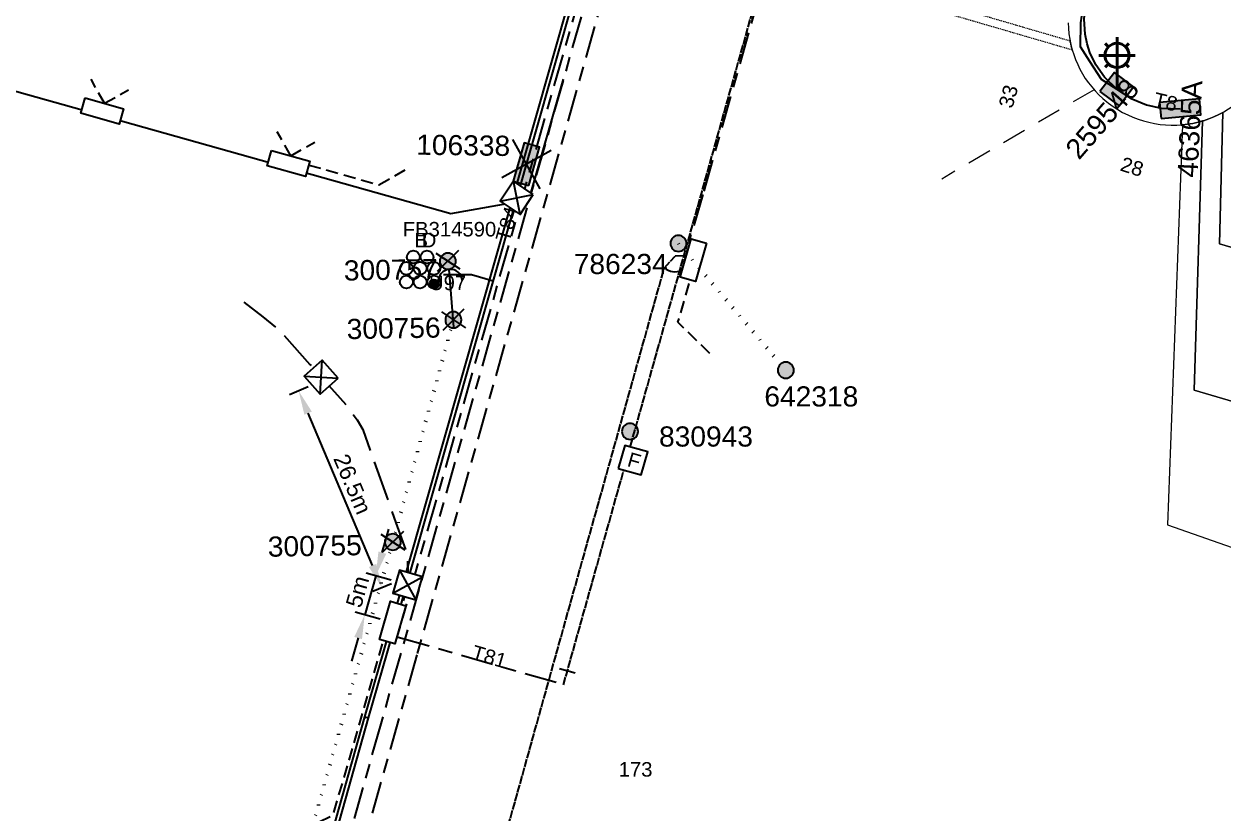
# Model space of a CAD drawing. Header units: metres. Extents: x 289087 to 291245, y 6227587 to 6229773.
# Drawn here: x 290702.1 to 290850.8, y 6228756.8 to 6228854.6 of the extents above; entities that cross this region are included whole.
import ezdxf
from ezdxf.enums import TextEntityAlignment as Align

# ---------------------------------------------------------------- set-up
doc = ezdxf.new("R2010")
doc.units = ezdxf.units.M
for name, pattern in [('Cable Exist OH', [1, 1, 0]), ('Cable Exist UG', [8.2, 4, -1.2, 1.8, -1.2]), ('Cable Remove', [2, 0, -2]), ('Dash', [5, 3, -2]), ('DASHED', [0.75, 0.5, -0.25]), ('HIDDEN', [0.375, 0.25, -0.125]), ('HIDDEN2', [0.1875, 0.125, -0.0625]), ('IE Trench LV', [6.5, 5, -1.5]), ('PHANTOM', [2.5, 1.25, -0.25, 0.25, -0.25, 0.25, -0.25])]:
    doc.linetypes.add(name, pattern=pattern)
for name, color, linetype in [('_User Ducts Config', 7, 'Continuous'), ('_User Miscellaneous8', 3, 'PHANTOM'), ('Duct_SP_EXT', 7, 'Continuous'), ('Equip_SP_SL_EXT', 7, 'Continuous'), ('Mains_HV_EXT', 7, 'Continuous'), ('Mains_LV_EXT', 7, 'Continuous'), ('Mains_SL_EXT', 7, 'Continuous'), ('OH_Details_SP_MISC', 7, 'Continuous'), ('Services_SP_NEW_UG', 7, 'Continuous'), ('SupportsOH_SP_MISC', 7, 'Continuous'), ('SupportsOH_SP_TR_HV_LV_SL_EXT', 7, 'Continuous'), ('SupportsUG_SP_LV_EXT', 7, 'Continuous'), ('SupportsUG_SP_LV_NEW', 7, 'Continuous'), ('SupportsUG_SP_LV_SL_EXT', 7, 'Continuous'), ('SupportsUG_SP_LV_SL_NEW', 7, 'Continuous'), ('Trench_SP_NEW', 7, 'Continuous')]:
    doc.layers.add(name, color=color, linetype=linetype)
for name, color, linetype, lineweight in [('Cadastre Developer_SP_EXT', 9, 'Continuous', 5), ('Cadastre Land Parcels_SP_EXT', 9, 'Continuous', 5), ('Cadastre Other Property_SP_EXT', 9, 'HIDDEN', 5), ('Cadastre Roads_SP_EXT', 9, 'Continuous', 5)]:
    doc.layers.add(name, color=color, linetype=linetype, lineweight=lineweight)
doc.styles.add('ARIAL', font='arial.ttf', dxfattribs={"height": 2})
doc.styles.add('COLUMN_LABEL', font='arial.ttf')
doc.styles.add('iecARIAL', font='arial.ttf', dxfattribs={"height": 2})
doc.styles.add('PILLAR_LABEL', font='arial.ttf')
doc.styles.add('POLE_LABEL', font='arial.ttf')
doc.styles.get("Standard").update_dxf_attribs({"font": 'arial.ttf'})
doc.linetypes.add('IE Trench HV', pattern='A,7,-0.2,["/",Standard,S=3,R=0,X=0.6,Y=-1.4],-2.5', length=9.7)
doc.dimstyles.new('GISCAD Dim Style', dxfattribs={"dimtxt": 2.5, "dimasz": 3, "dimexe": 1.25, "dimexo": 0.625, "dimtad": 1, "dimtoh": 1, "dimdec": 1, "dimtxsty": 'ARIAL', "dimcen": 2.5, "dimadec": 0, "dimazin": 0, "dimtfac": 1, "dimtdec": 1, "dimtmove": 0, "dimatfit": 3, "dimfxl": 1.25, "dimarcsym": 0})

# ---------------------------------------------------------------- blocks, each defined once
blk = doc.blocks.new('COLUMN_EXT')
blk.add_hatch(color=256).paths.add_polyline_path([(-1.49, 1.48), (-1.49, -1.49), (1.48, -1.49), (1.48, 1.48)])
blk.add_lwpolyline([(-1.49, -1.49), (1.48, -1.49), (1.48, 1.48), (-1.49, 1.48)], close=True)
for tag, height, style, flags, p in [('ASSET_NUM', 2.5, 'COLUMN_LABEL', 8, (2, 2)), ('STRUCTURE_PLANT_NUMBER', 0.2, 'POLE_LABEL', 9, (1.81, 0.03)), ('STREET_CODE', 0.2, 'COLUMN_LABEL', 9, (1.81, -0.2))]:
    blk.add_attdef(tag, text='', height=height, dxfattribs=dict(style=style, flags=flags)).set_placement(p, align=Align.MIDDLE_LEFT)
at = {"flags": 9}
for tag, p in [('COLUMN_TYPE', (1.81, -0.4)), ('OWNED_BY', (1.81, -0.6)), ('STATE', (1.81, -0.8)), ('USAGE', (1.81, -1)), ('LEGEND', (1.81, -1.2)), ('LOCATION', (1.81, -1.4)), ('STREETNAME', (1.81, -1.6)), ('SUBURB', (1.81, -1.8)), ('NOTES', (1.81, -2))]:
    blk.add_attdef(tag, text='', height=0.2, dxfattribs=at).set_placement(p, align=Align.MIDDLE_LEFT)
at = {"flags": 1}
blk.add_attdef('Z', (1.81, -2.35), '', height=0.2, dxfattribs=at)
blk = doc.blocks.new('PILLAR_EXT')
blk.add_hatch(color=256).paths.add_polyline_path([(-2.475, 0.99), (-2.475, -0.99), (2.475, -0.99), (2.475, 0.99)])
blk.add_lwpolyline([(-2.475, -0.99), (2.475, -0.99), (2.475, 0.99), (-2.475, 0.99)], close=True)
at = {"style": 'iecARIAL', "flags": 8}
blk.add_attdef('ASSET_NUM', (1.5, 3.5), '', height=2.5, dxfattribs=at)
for tag, p, flags in [('OWNED_BY', (0, -0.2), 9), ('STATE', (0, -0.4), 9), ('SUPPORT_TYPE', (0, -0.6), 9), ('USAGE', (0, -0.8), 9), ('LEGEND', (0, -1), 9), ('LOCATION', (0, -1.2), 9), ('NOTES', (0, -1.4), 9), ('PARENT', (0, -1.6), 9), ('STREETNAME', (0, -1.8), 9), ('SUBURB', (0, -2), 1)]:
    blk.add_attdef(tag, p, '', height=0.2, dxfattribs=dict(flags=flags))
blk = doc.blocks.new('DUCT_EXT')
blk.add_circle((0, 0.8), 0.8)
at = {"flags": 1}
blk.add_attdef('Z', (0, 0), '', height=0.2, dxfattribs=at)
at = {"flags": 9}
for tag, p in [('DUCT_CODE', (0, 0)), ('XSECT_TYPE', (0, -0.2)), ('STATE', (0, -0.6)), ('FB_REFERENCE', (0, -0.4)), ('NOTES', (0, -0.8))]:
    blk.add_attdef(tag, text='', height=0.2, dxfattribs=at).set_placement(p, align=Align.MIDDLE_LEFT)
blk = doc.blocks.new('SL_LANTERN_EXT')
at = {"lineweight": 40}
for p, q in [((0, 1.97), (0, 6.47)), ((-1.46, 5.68), (-1.06, 5.28)), ((1.46, 5.68), (1.06, 5.28)), ((-2.25, 4.22), (2.25, 4.22)), ((-1.46, 2.76), (-1.06, 3.16)), ((1.46, 2.76), (1.06, 3.16)), ((0, 0), (0, 2.72))]:
    blk.add_line(p, q, dxfattribs=at)
blk.add_circle((0, 4.22), 1.5, dxfattribs=at)
at = {"style": 'iecARIAL', "flags": 9}
blk.add_attdef('ASSET_NUM', (1.5, 1.5), '', height=2.5, dxfattribs=at)
for tag, p, height, flags in [('OPERATING_VOLTAGE', (0.98, -1.65), 0.2, 9), ('CONSTRUCTED_VOLTAGE', (0.98, -0.65), 0.2, 9), ('CONTROL_TYPE', (0.98, -0.85), 0.2, 9), ('LANTERN_PURPOSE', (0.98, -1.05), 0.2, 9), ('LANTERN_TYPE', (0.98, -1.25), 0.2, 9), ('NO_PHASES', (0.98, -1.45), 0.2, 9), ('LNUMBER', (2.18, -3.25), 2.5, 8), ('ORIENTATION', (0.98, -1.85), 0.2, 9), ('OWNED_BY', (0.98, -2.05), 0.2, 9), ('STATE', (0.98, -2.25), 0.2, 9), ('USAGE', (0.98, -2.45), 0.2, 9), ('CEXIST', (0.98, -2.65), 0.2, 9), ('CNEW', (0.98, -2.85), 0.2, 9), ('CNUMBER', (0.98, -3.05), 0.2, 9), ('CREMOVE', (0.98, -3.25), 0.2, 9), ('CREPLACE', (0.98, -3.45), 0.2, 9), ('LKINGHEIGHT', (0.98, -3.65), 0.2, 9), ('LBRACKET', (0.98, -3.85), 0.2, 9), ('LBRACKETVOCAB', (0.98, -4.05), 0.2, 9), ('LCATEGORY', (0.98, -4.25), 0.2, 9), ('LCHARGE1', (0.98, -4.45), 0.2, 9), ('LCHARGE1PERCENT', (0.98, -4.65), 0.2, 9), ('LCHARGE2', (0.98, -4.85), 0.2, 9), ('LCHARGE2PERCENT', (0.98, -5.05), 0.2, 9), ('LCHARGE3', (0.98, -5.25), 0.2, 9), ('LCHARGE3PERCENT', (0.98, -5.45), 0.2, 9), ('LEXIST', (0.98, -5.65), 0.2, 9), ('LLAMP', (0.98, -5.85), 0.2, 9), ('LLAMPVOCAB', (0.98, -6.05), 0.2, 9), ('LMAST', (0.98, -6.25), 0.2, 9), ('LMASTVOCAB', (0.98, -6.45), 0.2, 9), ('LNEW', (0.98, -6.65), 0.2, 9), ('LANTNUMBER', (0.98, -6.85), 0.2, 9), ('LOUTREACH', (0.98, -7.25), 0.2, 9), ('LOUTREACHVOCAB', (0.98, -7.45), 0.2, 9), ('LRATECODE', (0.98, -7.65), 0.2, 9), ('LREMOVE', (0.98, -7.85), 0.2, 9), ('LREPLACE', (0.98, -8.05), 0.2, 9), ('LTYPE', (0.98, -8.25), 0.2, 9), ('LTYPEVOCAB', (0.98, -8.45), 0.2, 9), ('LEGEND', (0.98, -8.65), 0.2, 9), ('LOCATION', (0.98, -8.85), 0.2, 9), ('NOTES', (0.98, -9.05), 0.2, 9), ('STREETNAME', (0.98, -9.25), 0.2, 9), ('SUBURB', (0.98, -9.45), 0.2, 1)]:
    blk.add_attdef(tag, p, '', height=height, dxfattribs=dict(flags=flags))
blk = doc.blocks.new('POLE_EXT')
blk.add_hatch(color=256).paths.add_polyline_path([(-1, 0, 1), (1, 0, 1)])
blk.add_lwpolyline([(-1, 0, 1), (1, 0, 1)], format="xyb", close=True)
for tag, height, flags, p in [('pNumber', 2.5, 8, (-17.84, 2.07)), ('OWNED_BY', 0.2, 9, (1.35, -0.4)), ('SPECIAL_USE', 0.2, 9, (1.35, -0.8)), ('STATE', 0.2, 9, (1.35, -1)), ('cLV', 0.2, 9, (1.35, -1.4)), ('PARENT', 0.2, 9, (1.35, -0.6)), ('USAGE', 0.2, 9, (1.35, -1.2)), ('hDepth', 0.2, 9, (1.35, -1.6)), ('hDia', 0.2, 9, (1.35, -1.8)), ('cHV', 0.2, 9, (1.35, -2)), ('LBRACKET', 0.2, 9, (1.35, -2.2)), ('LExisting', 0.2, 9, (1.35, -2.4)), ('LANTNUMBER', 0.2, 9, (1.35, -2.6)), ('LOther', 0.2, 9, (1.35, -2.8)), ('LRemove', 0.2, 9, (1.35, -3)), ('cLinedev', 0.2, 9, (1.35, -3.4)), ('pExisting', 0.2, 9, (1.35, -3.8)), ('pFooting', 0.2, 9, (1.35, -4.4)), ('LEGEND', 0.2, 9, (1.35, -3.2)), ('LOCATION', 0.2, 9, (1.35, -3.6)), ('PFNUMBER', 0.2, 9, (1.35, -4)), ('NEWPFNUMBER', 0.2, 9, (1.35, -4.2)), ('pNew', 0.2, 9, (1.35, -4.6)), ('pRelocate', 0.2, 9, (1.35, -5)), ('pRemove', 0.2, 9, (1.35, -5.2)), ('pReplace', 0.2, 9, (1.35, -5.4)), ('pStay', 0.2, 9, (1.35, -5.6)), ('pType', 0.2, 9, (1.35, -5.8)), ('cspan', 0.2, 9, (1.35, -6)), ('STREETNAME', 0.2, 9, (1.35, -6.2)), ('SUBURB', 0.2, 9, (1.35, -6.4)), ('OPERATED_BY', 0.2, 9, (1.36, -7.01)), ('NOTES', 0.2, 9, (1.35, -6.6)), ('MAINTAINED_BY', 0.2, 9, (1.36, -6.81))]:
    blk.add_attdef(tag, text='', height=height, dxfattribs=dict(flags=flags)).set_placement(p, align=Align.MIDDLE_LEFT)
at = {"style": 'POLE_LABEL'}
for tag, height, flags, p in [('ASSET_NUM', 2.5, 8, (2, 2)), ('STRUCTURE_PLANT_NUMBER', 0.2, 9, (1.35, 0.03)), ('STREET_CODE', 0.2, 9, (1.35, -0.2))]:
    blk.add_attdef(tag, text='', height=height, dxfattribs=dict(at, flags=flags)).set_placement(p, align=Align.MIDDLE_LEFT)
at = {"flags": 1}
blk.add_attdef('Z', (1.35, -7.33), '', height=0.2, dxfattribs=at)
blk = doc.blocks.new('End Shackle_EXT')
at = {"flags": 9}
for tag, p in [('STATE', (0, -1.2)), ('USAGE', (0, -1.4)), ('NOTES', (0, -1.6))]:
    blk.add_attdef(tag, text='', height=0.2, dxfattribs=at).set_placement(p, align=Align.MIDDLE_LEFT)
blk.add_wipeout([(0, 0.25), (1.81, 0.25), (1.82, -0.25), (0, -0.25)])
blk.add_line((1.81, -1), (1.81, 1))
at = {"flags": 1}
blk.add_attdef('Z', (0, 0), '', height=0.2, dxfattribs=at)
at = {"flags": 9}
for tag, p in [('CONNECTOR_TYPE', (0, 0)), ('CONSTRUCTED_VOLTAGE', (0, -0.2)), ('OPERATING_VOLTAGE', (0, -0.6)), ('ORIENTATION', (0, -0.8)), ('OWNED_BY', (0, -1)), ('NO_PHASES', (0, -0.4))]:
    blk.add_attdef(tag, text='', height=0.2, dxfattribs=at).set_placement(p, align=Align.MIDDLE_LEFT)
blk = doc.blocks.new('CABLE_LARGE_EXT')
h = blk.add_hatch(color=256)
edge = h.paths.add_edge_path()
edge.add_arc((0, 0.55), 0.55, 0, 360)
blk.add_circle((0, 0.55), 0.55)
at = {"flags": 1}
blk.add_attdef('Z', (0, 0), '', height=0.2, dxfattribs=at)
at = {"flags": 9}
for tag, p in [('COND_CODE', (0, 0)), ('STATE', (0, -0.4)), ('XSECT_SIZE', (0, -0.6)), ('FB_REFERENCE', (0, -0.2)), ('NOTES', (0, -0.8))]:
    blk.add_attdef(tag, text='', height=0.2, dxfattribs=at).set_placement(p, align=Align.MIDDLE_LEFT)
blk = doc.blocks.new('*U58')
for tag, flags, p in [('Z', 1, (1.5, -2.8)), ('NOTES', 9, (1.5, -2.4)), ('LABEL_ALIGNMENT', 9, (1.5, -2.6))]:
    blk.add_attdef(tag, text='', height=0.2, dxfattribs=dict(flags=flags)).set_placement(p, align=Align.MIDDLE_LEFT)
blk.add_wipeout([(-1.485, -1.485), (1.485, -1.485), (1.485, 1.485), (-1.485, 1.485)])
at = {"lineweight": -3}
blk.add_lwpolyline([(-1.485, -1.485), (1.485, -1.485), (1.485, 1.485), (-1.485, 1.485)], close=True, dxfattribs=at)
for points in [[(1.485, 1.485), (-1.485, -1.485)], [(-1.485, 1.485), (1.485, -1.485)]]:
    blk.add_lwpolyline(points, dxfattribs=at)
at = {"flags": 9}
for tag, height, p in [('ASSET_NUM', 2.5, (2, 2)), ('STREET_CODE', 0.2, (1.5, 0)), ('OWNED_BY', 0.2, (1.5, -0.4)), ('OPERATED_BY', 0.2, (1.5, -0.6)), ('STATE', 0.2, (1.5, -1)), ('COLUMN_TYPE', 0.2, (1.5, -0.2)), ('USAGE', 0.2, (1.5, -1.2)), ('MAINTAINED_BY', 0.2, (1.5, -0.8)), ('LEGEND', 0.2, (1.5, -1.4)), ('SUBURB', 0.2, (1.5, -1.8)), ('STREETNAME', 0.2, (1.5, -2)), ('PARENT', 0.2, (1.5, -1.6)), ('LOCATION', 0.2, (1.5, -2.2))]:
    blk.add_attdef(tag, text='', height=height, dxfattribs=at).set_placement(p, align=Align.MIDDLE_LEFT)
at = {"style": 'POLE_LABEL', "flags": 9}
blk.add_attdef('STRUCTURE_PLANT_NUMBER', text='', height=0.2, dxfattribs=at).set_placement((1.5, 0.242), align=Align.MIDDLE_LEFT)
blk = doc.blocks.new('PILLAR_NEW')
at = {"flags": 9}
for tag, height, p in [('ASSET_NUM', 2.5, (2, 4)), ('STREET_CODE', 0.2, (1.5, 2))]:
    blk.add_attdef(tag, text='', height=height, dxfattribs=at).set_placement(p, align=Align.MIDDLE_LEFT)
blk.add_wipeout([(-2.47, 0.99), (2.47, 0.99), (2.47, -0.99), (-2.47, -0.99)])
at = {"lineweight": -3}
blk.add_lwpolyline([(-2.47, 0.99), (2.47, 0.99), (2.47, -0.99), (-2.47, -0.99)], close=True, dxfattribs=at)
for tag, flags, p in [('OWNED_BY', 9, (1.5, 1.8)), ('OPERATED_BY', 9, (1.5, 1.6)), ('MAINTAINED_BY', 9, (1.5, 1.4)), ('STATE', 9, (1.5, 1.2)), ('SUPPORT_TYPE', 9, (1.5, 1)), ('SUBURB', 9, (1.5, 0.2)), ('STREETNAME', 9, (1.5, 0)), ('USAGE', 9, (1.5, 0.8)), ('LEGEND', 9, (1.5, 0.6)), ('PARENT', 9, (1.5, 0.4)), ('Z', 1, (1.5, -0.6)), ('LOCATION', 9, (1.5, -0.2)), ('NOTES', 9, (1.5, -0.4))]:
    blk.add_attdef(tag, text='', height=0.2, dxfattribs=dict(flags=flags)).set_placement(p, align=Align.MIDDLE_LEFT)
blk = doc.blocks.new('PILLAR_DEL')
blk.add_hatch(color=256).paths.add_polyline_path([(-2.48, 0.99), (-2.48, -0.99), (2.47, -0.99), (2.47, 0.99)])
for p, q in [((2.47, -2.48), (-2.48, 2.47)), ((-2.48, -2.48), (2.47, 2.47))]:
    blk.add_line(p, q)
blk.add_lwpolyline([(-2.48, -0.99), (2.47, -0.99), (2.47, 0.99), (-2.48, 0.99)], close=True)
at = {"style": 'PILLAR_LABEL'}
for tag, height, flags, p in [('ASSET_NUM', 2.5, 8, (2, 2)), ('STREET_CODE', 0.2, 9, (0, -0.2))]:
    blk.add_attdef(tag, text='', height=height, dxfattribs=dict(at, flags=flags)).set_placement(p, align=Align.MIDDLE_LEFT)
at = {"flags": 1}
blk.add_attdef('Z', (0, 0), '', height=0.2, dxfattribs=at)
at = {"flags": 9}
for tag, p in [('OWNED_BY', (0, -0.4)), ('STATE', (0, -0.6)), ('SUPPORT_TYPE', (0, -0.8)), ('USAGE', (0, -1)), ('LEGEND', (0, -1.2)), ('PARENT', (0, -1.4)), ('SUBURB', (0, -1.6)), ('STREETNAME', (0, -1.8)), ('LOCATION', (0, -2)), ('NOTES', (0, -2.2))]:
    blk.add_attdef(tag, text='', height=0.2, dxfattribs=at).set_placement(p, align=Align.MIDDLE_LEFT)
blk = doc.blocks.new('STAY_EXT')
at = {"linetype": 'Continuous', "ltscale": 0.3}
blk.add_line((0, 0), (-7.17, 0), dxfattribs=at)
blk.add_arc((-5.67, 0), 1.5, 90, 270)
blk = doc.blocks.new('*D41')
at = {"layer": '_User Miscellaneous8', "color": 0, "linetype": 'Continuous', "lineweight": -2, "transparency": 16777216}
for p, q in [((290737.3, 6228809.6), (290734.98, 6228808.61)), ((290745.3, 6228787.47), (290737.3, 6228806.34)), ((290747.65, 6228785.2), (290745.32, 6228784.22))]:
    blk.add_line(p, q, dxfattribs=at)
at = {"layer": '_User Miscellaneous8', "color": 0, "linetype": 'Continuous', "transparency": 16777216}
for points in [[(290737.76, 6228806.54), (290736.84, 6228806.15), (290736.13, 6228809.1)], [(290745.76, 6228787.66), (290744.84, 6228787.27), (290746.47, 6228784.71)]]:
    blk.add_solid(points, dxfattribs=at)
at = {"layer": '_User Miscellaneous8', "color": 0, "linetype": 'Continuous', "lineweight": 5, "transparency": 16777216, "insert": (290742.81, 6228797.55), "char_height": 2, "attachment_point": 5, "rotation": 292.9806, "style": 'ARIAL'}
blk.add_mtext('26.5m', dxfattribs=at)
blk = doc.blocks.new('*D42')
at = {"layer": '_User Miscellaneous8', "color": 0, "linetype": 'Continuous', "lineweight": -2, "transparency": 16777216}
for p, q in [((290746.51, 6228789.05), (290747.33, 6228791.94)), ((290745.69, 6228786.16), (290744.33, 6228781.35)), ((290747.62, 6228785.62), (290744.49, 6228786.51)), ((290746.26, 6228780.81), (290743.12, 6228781.69)), ((290743.51, 6228778.47), (290742.69, 6228775.58))]:
    blk.add_line(p, q, dxfattribs=at)
at = {"layer": '_User Miscellaneous8', "color": 0, "linetype": 'Continuous', "transparency": 16777216}
for points in [[(290746.03, 6228789.19), (290746.99, 6228788.91), (290745.69, 6228786.16)], [(290743.03, 6228778.6), (290743.99, 6228778.33), (290744.33, 6228781.35)]]:
    blk.add_solid(points, dxfattribs=at)
at = {"layer": '_User Miscellaneous8', "color": 0, "linetype": 'Continuous', "lineweight": 5, "transparency": 16777216, "insert": (290743.43, 6228784.21), "char_height": 2, "attachment_point": 5, "rotation": 74.182, "style": 'ARIAL'}
blk.add_mtext('5m', dxfattribs=at)
blk = doc.blocks.new('*U57')
for tag, flags, p in [('Z', 1, (1.5, -2.8)), ('NOTES', 9, (1.5, -2.4)), ('LABEL_ALIGNMENT', 9, (1.5, -2.6))]:
    blk.add_attdef(tag, text='', height=0.2, dxfattribs=dict(flags=flags)).set_placement(p, align=Align.MIDDLE_LEFT)
blk.add_wipeout([(-1.49, -1.49), (1.48, -1.49), (1.48, 1.48), (-1.49, 1.48)])
at = {"lineweight": -3}
blk.add_lwpolyline([(-1.49, -1.49), (1.48, -1.49), (1.48, 1.48), (-1.49, 1.48)], close=True, dxfattribs=at)
at = {"lineweight": -3, "insert": (-1.49, 0.88), "char_height": 1.8, "attachment_point": 1}
blk.add_mtext_dynamic_manual_height_columns('\\pi0.87784;F', width=2.97, gutter_width=4, heights=[0], dxfattribs=at)
at = {"flags": 9}
for tag, height, p in [('ASSET_NUM', 2.5, (2, 2)), ('STREET_CODE', 0.2, (1.5, 0)), ('COLUMN_TYPE', 0.2, (1.5, -0.2)), ('OWNED_BY', 0.2, (1.5, -0.4)), ('OPERATED_BY', 0.2, (1.5, -0.6)), ('STATE', 0.2, (1.5, -1)), ('MAINTAINED_BY', 0.2, (1.5, -0.8)), ('USAGE', 0.2, (1.5, -1.2)), ('LEGEND', 0.2, (1.5, -1.4)), ('SUBURB', 0.2, (1.5, -1.8)), ('STREETNAME', 0.2, (1.5, -2)), ('PARENT', 0.2, (1.5, -1.6)), ('LOCATION', 0.2, (1.5, -2.2))]:
    blk.add_attdef(tag, text='', height=height, dxfattribs=at).set_placement(p, align=Align.MIDDLE_LEFT)
at = {"style": 'POLE_LABEL', "flags": 9}
blk.add_attdef('STRUCTURE_PLANT_NUMBER', text='', height=0.2, dxfattribs=at).set_placement((1.5, 0.24), align=Align.MIDDLE_LEFT)

msp = doc.modelspace()

# ---------------------------------------------------------------- linework, layer by layer
at = {"layer": '_User Ducts Config'}
msp.add_lwpolyline([(290754.12, 6228823.53), (290757.56, 6228823.53), (290760.25, 6228822.75)], dxfattribs=at)
at = {"layer": 'Cadastre Developer_SP_EXT', "linetype": 'Dash'}
msp.add_lwpolyline([(290834.81, 6228846.45), (290815.91, 6228835.37)], dxfattribs=at)
at = {"layer": 'Cadastre Land Parcels_SP_EXT', "linetype": 'Continuous'}
for points in [[(290885.04, 6228835.9), (290853.14, 6228845.24), (290852.61, 6228844.81), (290852.06, 6228844.4), (290851.5, 6228844.02), (290850.91, 6228843.67), (290850.81, 6228843.62), (290850.37, 6228827.34), (290886.01, 6228816.83), (290890.61, 6228834.27), (290885.04, 6228835.9)], [(290886.01, 6228816.83), (290850.37, 6228827.34), (290850.81, 6228843.62), (290850.3, 6228843.36), (290849.68, 6228843.07), (290849.04, 6228842.82), (290848.39, 6228842.6), (290848.27, 6228842.57), (290847.23, 6228809.18), (290881.38, 6228799.17), (290881.97, 6228801.45), (290886.01, 6228816.83)], [(290881.38, 6228799.17), (290847.23, 6228809.18), (290848.27, 6228842.57), (290847.74, 6228842.42), (290847.08, 6228842.27), (290846.42, 6228842.16), (290845.79, 6228842.09), (290843.94, 6228792.49), (290876.61, 6228781.03), (290878.39, 6228787.83), (290881.38, 6228799.17)]]:
    msp.add_lwpolyline(points, close=True, dxfattribs=at)
at = {"layer": 'Cadastre Other Property_SP_EXT', "linetype": 'HIDDEN2'}
msp.add_lwpolyline([(290831.85, 6228852.48), (290797.25, 6228862.58), (290796.96, 6228861.62), (290832.11, 6228851.4), (290832.02, 6228851.71), (290831.94, 6228852.05), (290831.85, 6228852.48)], close=True, dxfattribs=at)
at = {"layer": 'Cadastre Roads_SP_EXT', "linetype": 'Continuous'}
msp.add_lwpolyline([(290831.59, 6228854.75), (290831.63, 6228854.07), (290831.69, 6228853.39), (290831.8, 6228852.72), (290831.94, 6228852.05), (290832.11, 6228851.4), (290832.29, 6228850.8), (290832.52, 6228850.18), (290832.78, 6228849.57), (290833.06, 6228848.98), (290833.38, 6228848.41), (290833.73, 6228847.85), (290834.11, 6228847.31), (290834.52, 6228846.79), (290834.95, 6228846.29), (290835.41, 6228845.82), (290835.89, 6228845.37), (290836.4, 6228844.94), (290836.61, 6228844.78), (290837.17, 6228844.37), (290837.76, 6228843.99), (290838.36, 6228843.64), (290838.99, 6228843.33), (290839.63, 6228843.05), (290840.28, 6228842.8), (290840.95, 6228842.59), (290841.62, 6228842.41), (290842.31, 6228842.26), (290843, 6228842.15), (290843.69, 6228842.08), (290844.39, 6228842.05), (290845.09, 6228842.05), (290845.79, 6228842.09), (290846.42, 6228842.16), (290847.08, 6228842.27), (290847.74, 6228842.42), (290848.27, 6228842.57), (290848.39, 6228842.6), (290849.04, 6228842.82), (290849.68, 6228843.07), (290850.3, 6228843.36), (290850.81, 6228843.62)], dxfattribs=at)
at = {"layer": 'Duct_SP_EXT'}
for p, q in [((290770.23, 6228859.54), (290747.24, 6228778.85)), ((290770.69, 6228859.41), (290747.7, 6228778.72)), ((290747.24, 6228778.85), (290744.28, 6228768.7)), ((290747.7, 6228778.72), (290744.74, 6228768.57)), ((290747.24, 6228778.85), (290747.47, 6228778.79)), ((290747.24, 6228778.85), (290747.47, 6228778.79)), ((290747.7, 6228778.72), (290747.47, 6228778.79)), ((290747.7, 6228778.72), (290747.47, 6228778.79)), ((290744.28, 6228768.7), (290716.49, 6228669.84)), ((290744.74, 6228768.57), (290716.95, 6228669.71)), ((290744.28, 6228768.7), (290744.51, 6228768.63)), ((290744.74, 6228768.57), (290744.51, 6228768.63))]:
    msp.add_line(p, q, dxfattribs=at)
at = {"layer": 'Mains_HV_EXT', "linetype": 'Cable Exist UG'}
msp.add_lwpolyline([(290954.52, 6229443.63), (290941.82, 6229399.33), (290922.26, 6229328.99), (290922.26, 6229328.99), (290906.9, 6229273.65), (290898.95, 6229245.29), (290896.1, 6229236.48), (290898.85, 6229234.89), (290862.46, 6229104.83), (290862.46, 6229104.83), (290854.71, 6229077.12), (290835.11, 6229006.83), (290835.11, 6229006.83), (290832.81, 6228998.15), (290832.22, 6228996.02), (290816.3, 6228939.75), (290816.3, 6228939.75), (290814.26, 6228932.41), (290786.29, 6228833.46), (290786.29, 6228833.46), (290784.53, 6228827.56), (290784.84, 6228825.83), (290782.85, 6228825.8)], dxfattribs=at)
at = {"layer": 'Mains_HV_EXT', "linetype": 'Continuous'}
msp.add_lwpolyline([(290781.5, 6228824.38, 0.643505), (290784.82, 6228825.85)], format="xyb", dxfattribs=at)
at = {"layer": 'Mains_LV_EXT', "linetype": 'Cable Exist UG'}
for points in [[(290837.63, 6228846.51), (290836.11, 6228847.99), (290835.03, 6228849.54), (290834.3, 6228851.07), (290833.95, 6228852.15), (290833.7, 6228853.35), (290833.57, 6228855.19), (290833.77, 6228857.1), (290834.14, 6228858.53), (290834.62, 6228859.71), (290835.52, 6228861.28), (290836.77, 6228862.79), (290838.07, 6228863.91), (290839.37, 6228864.81), (290841.08, 6228866.29), (290842.21, 6228867.57), (290843.21, 6228868.99), (290844.01, 6228870.48), (290844.57, 6228871.84), (290845.12, 6228873.71), (290848.61, 6228886.43)], [(290775.79, 6228875.08), (290771.14, 6228858.67), (290771.14, 6228858.67), (290748.33, 6228778.55)], [(290837.63, 6228846.51), (290839.42, 6228845.35), (290841.32, 6228844.56), (290843.12, 6228844.17), (290845.5, 6228844.09)]]:
    msp.add_lwpolyline(points, dxfattribs=at)
at = {"layer": 'Mains_SL_EXT', "linetype": 'Cable Exist UG'}
msp.add_lwpolyline([(290837.67, 6228846.48), (290835.74, 6228847.72), (290834.3, 6228849.95), (290833.14, 6228851.78), (290833.19, 6228854.72), (290833.68, 6228858.3), (290835.92, 6228861.3), (290838.22, 6228864.68), (290841.33, 6228867.2), (290843.42, 6228870.22), (290844.79, 6228874.05), (290847.77, 6228884.97), (290848.61, 6228886.43)], dxfattribs=at)
at = {"layer": 'Services_SP_NEW_UG', "linetype": 'DASHED', "ltscale": 3, "flags": 128}
for points in [[(290737.39, 6228837.11), (290746.08, 6228834.66)], [(290746.08, 6228834.66), (290749.68, 6228836.68)]]:
    msp.add_lwpolyline(points, dxfattribs=at)
at = {"layer": 'SupportsOH_SP_TR_HV_LV_SL_EXT'}
for p, q in [((290753.15, 6228826.17), (290756.12, 6228824.22)), ((290755.94, 6228826.5), (290753.33, 6228823.89)), ((290753.84, 6228818.89), (290756.82, 6228816.94)), ((290756.64, 6228819.22), (290754.02, 6228816.61)), ((290746.32, 6228791.34), (290749.3, 6228789.39)), ((290749.12, 6228791.67), (290746.5, 6228789.06))]:
    msp.add_line(p, q, dxfattribs=at)
at = {"layer": 'Trench_SP_NEW', "linetype": 'IE Trench HV', "flags": 128}
msp.add_lwpolyline([(290663.08, 6228852.74), (290664.54, 6228852.51), (290676.49, 6228850.67), (290688.44, 6228848.84), (290692.81, 6228848.12), (290700.12, 6228846.52), (290711.62, 6228843.28), (290755.01, 6228831.11), (290764.11, 6228832.73, 0.286296), (290764.89, 6228833.44), (290769, 6228847.76)], format="xyb", dxfattribs=at)
at = {"layer": 'Trench_SP_NEW', "linetype": 'IE Trench LV', "flags": 128}
msp.add_lwpolyline([(290729.33, 6228820.11), (290731.67, 6228818.3), (290733.72, 6228816.63), (290737.53, 6228812.39), (290739.49, 6228810.2), (290742.13, 6228807.26), (290743.38, 6228805.51), (290744.08, 6228804.33), (290745.48, 6228800.4), (290747.24, 6228795.43), (290748.2, 6228792.73), (290749.61, 6228788.77), (290749.73, 6228785.26), (290749.26, 6228783.61), (290748.29, 6228780.23)], dxfattribs=at)

# ---------------------------------------------------------------- block references
at = {"layer": '_User Ducts Config'}
for name, p in [('DUCT_EXT', (290750.35, 6228824.9)), ('DUCT_EXT', (290752.05, 6228824.9)), ('DUCT_EXT', (290749.5, 6228823.5)), ('DUCT_EXT', (290751.2, 6228823.5)), ('DUCT_EXT', (290752.9, 6228823.5)), ('DUCT_EXT', (290749.5, 6228821.8)), ('DUCT_EXT', (290751.2, 6228821.8)), ('DUCT_EXT', (290752.9, 6228821.8)), ('CABLE_LARGE_EXT', (290752.9, 6228821.8))]:
    msp.add_blockref(name, p, dxfattribs=at)
at = {"layer": 'Equip_SP_SL_EXT'}
msp.add_blockref('SL_LANTERN_EXT', (290837.67, 6228846.48), dxfattribs=at)
at = {"layer": 'Mains_HV_EXT', "rotation": 74.43911640985498}
msp.add_blockref('End Shackle_EXT', (290768.98, 6228772.64), dxfattribs=at)
at = {"layer": 'SupportsOH_SP_MISC', "rotation": 274.4679505962668}
msp.add_blockref('STAY_EXT', (290755.38, 6228817.02), dxfattribs=at)
at = {"layer": 'SupportsOH_SP_TR_HV_LV_SL_EXT'}
ref = msp.add_blockref('POLE_EXT', (290783.25, 6228827.39), dxfattribs=at)
ref.add_attrib('ASSET_NUM', '786234', dxfattribs={"layer": '0', "height": 2.5, "style": 'POLE_LABEL'}).set_placement((290770.26, 6228824.84), align=Align.MIDDLE_LEFT)
ref = msp.add_blockref('POLE_EXT', (290754.64, 6228825.19), dxfattribs=at)
ref.add_attrib('ASSET_NUM', '300757', dxfattribs={"layer": '0', "height": 2.5, "rotation": 1, "style": 'POLE_LABEL'}).set_placement((290753.42, 6228822.23), align=Align.BOTTOM_RIGHT)
ref = msp.add_blockref('POLE_EXT', (290755.33, 6228817.91), dxfattribs=at)
ref.add_attrib('ASSET_NUM', '300756', dxfattribs={"layer": '0', "height": 2.5, "rotation": 1, "style": 'POLE_LABEL'}).set_placement((290753.74, 6228816.97), align=Align.MIDDLE_RIGHT)
ref = msp.add_blockref('POLE_EXT', (290796.57, 6228811.67), dxfattribs=at)
ref.add_attrib('ASSET_NUM', '642318', dxfattribs={"layer": '0', "height": 2.5, "style": 'POLE_LABEL'}).set_placement((290805.56, 6228806.42), align=Align.BOTTOM_RIGHT)
ref = msp.add_blockref('POLE_EXT', (290777.24, 6228804.08), dxfattribs=at)
ref.add_attrib('ASSET_NUM', '830943', dxfattribs={"layer": '0', "height": 2.5, "style": 'POLE_LABEL'}).set_placement((290780.84, 6228803.45), align=Align.MIDDLE_LEFT)
ref = msp.add_blockref('POLE_EXT', (290747.81, 6228790.37), dxfattribs=at)
ref.add_attrib('ASSET_NUM', '300755', dxfattribs={"layer": '0', "height": 2.5, "rotation": 1, "style": 'POLE_LABEL'}).set_placement((290743.95, 6228789.99), align=Align.MIDDLE_RIGHT)
at = {"layer": 'SupportsUG_SP_LV_EXT'}
ref = msp.add_blockref('PILLAR_EXT', (290845.5, 6228844.09), dxfattribs=dict(at, rotation=5.096750570212606))
ref.add_attrib('ASSET_NUM', '46365A', dxfattribs={"layer": '0', "height": 2.5, "rotation": 87.1074, "style": 'iecARIAL'}).set_placement((290847, 6228847.59), align=Align.MIDDLE_RIGHT)
at = {"layer": 'SupportsUG_SP_LV_SL_EXT'}
ref = msp.add_blockref('COLUMN_EXT', (290837.63, 6228846.51), dxfattribs=dict(at, rotation=322.9390890632108))
ref.add_attrib('ASSET_NUM', '259548', dxfattribs={"layer": '0', "height": 2.5, "rotation": 49.0818, "style": 'COLUMN_LABEL'}).set_placement((290839.63, 6228847.26), align=Align.MIDDLE_RIGHT)

# ---------------------------------------------------------------- texts
at = {"layer": '_User Ducts Config'}
for s, p in [('FB314590', (290749.04, 6228828.25)), ('B', (290750.5, 6228826.9)), ('D', (290751.4, 6228826.9)), ('U97', (290752.3, 6228821.6))]:
    msp.add_text(s, height=1.8, dxfattribs=at).set_placement(p)
at = {"layer": 'Cadastre Land Parcels_SP_EXT'}
for s, rotation, p in [('33', 74.4577, (290824.67, 6228844.03)), ('28', 342.7494, (290837.93, 6228836.45))]:
    msp.add_text(s, height=1.8, rotation=rotation, dxfattribs=at).set_placement(p)
msp.add_text('173', height=1.8, dxfattribs=at).set_placement((290775.83, 6228761.28))
at = {"layer": 'Mains_LV_EXT'}
for s, rotation, p in [('T8', 346.7964, (290842.06, 6228844.4)), ('T84', 74.1041, (290762.26, 6228827.47)), ('T81', 343.6954, (290757.46, 6228775.9))]:
    msp.add_text(s, height=1.8, rotation=rotation, dxfattribs=at).set_placement(p)

# ---------------------------------------------------------------- next in the draw order: linework, layer by layer
at = {"layer": 'Mains_HV_EXT', "linetype": 'Cable Exist UG'}
for points in [[(290865.4, 6229183.98), (290862.88, 6229174.89), (290862.88, 6229174.89), (290852.8, 6229138.99), (290835.62, 6229077.4), (290829.49, 6229055.08), (290829.49, 6229055.08), (290827.35, 6229047.43), (290827.35, 6229047.43), (290815.28, 6229004.2), (290815.28, 6229004.2), (290750.8, 6228776.39), (290727.34, 6228693.51), (290714.8, 6228648.11), (290714.8, 6228648.11), (290704.91, 6228611.94)], [(290809.75, 6229044.14), (290810.07, 6229042.29), (290812.13, 6229037.95), (290812.13, 6229037.95), (290819.16, 6229025.34), (290819.16, 6229025.34), (290789.07, 6228918.59), (290746.31, 6228767.82), (290746.31, 6228767.82), (290715.28, 6228657.51), (290715.28, 6228657.51), (290706.8, 6228626.4)]]:
    msp.add_lwpolyline(points, dxfattribs=at)
at = {"layer": 'Mains_HV_EXT', "linetype": 'Cable Exist OH'}
for points in [[(290768.98, 6228772.64), (290795.39, 6228866.62), (290809.09, 6228915.28), (290818.11, 6228947.13)], [(290755.31, 6228730.71), (290767.2, 6228773.29), (290781.5, 6228824.38), (290782.85, 6228825.8)]]:
    msp.add_lwpolyline(points, dxfattribs=at)
at = {"layer": 'Mains_LV_EXT', "linetype": 'Cable Exist UG'}
msp.add_lwpolyline([(290768.08, 6228772.94), (290748.33, 6228778.57)], dxfattribs=at)

# ---------------------------------------------------------------- next in the draw order: block references
at = {"layer": 'SupportsUG_SP_LV_NEW'}
for p, rotation in [((290711.77, 6228843.81), 344.2841244253287), ((290734.87, 6228837.3), 344.2841244253287), ((290785.1, 6228825.31), 253.9719775376431), ((290747.8, 6228780.37), 253.9719775376431)]:
    msp.add_blockref('PILLAR_NEW', p, dxfattribs=dict(at, rotation=rotation))
at = {"layer": 'SupportsUG_SP_LV_SL_NEW'}
for name, p, rotation in [('*U58', (290763.18, 6228833.05), 146.4293385906245), ('*U58', (290738.92, 6228810.81), 131.9225592514239), ('*U57', (290777.62, 6228800.52), 344.2635098191046)]:
    msp.add_blockref(name, p, dxfattribs=dict(at, rotation=rotation))

# ---------------------------------------------------------------- next in the draw order: linework, layer by layer
at = {"layer": 'OH_Details_SP_MISC', "color": 0, "linetype": 'Cable Remove', "lineweight": 50, "ltscale": 0.6, "flags": 128}
msp.add_lwpolyline([(290783.25, 6228827.39), (290796.57, 6228811.67)], dxfattribs=at)
at = {"layer": 'Services_SP_NEW_UG', "linetype": 'DASHED', "ltscale": 3, "flags": 128}
for points in [[(290712.04, 6228844.76), (290710.37, 6228847.74)], [(290712.04, 6228844.76), (290715.02, 6228846.43)], [(290735.14, 6228838.26), (290733.47, 6228841.24)], [(290735.14, 6228838.26), (290738.12, 6228839.93)], [(290787.13, 6228813.75), (290783.19, 6228817.61), (290784.7, 6228822.85)], [(290738.68, 6228755.69), (290740.43, 6228756.55), (290746.63, 6228778.13)]]:
    msp.add_lwpolyline(points, dxfattribs=at)

# ---------------------------------------------------------------- next in the draw order: block references
at = {"layer": 'SupportsUG_SP_LV_EXT'}
ref = msp.add_blockref('PILLAR_DEL', (290764.39, 6228837.22), dxfattribs=dict(at, rotation=74.19477545139864))
ref.add_attrib('ASSET_NUM', '106338', dxfattribs={"layer": '0', "height": 2.5, "rotation": 359.1948, "style": 'PILLAR_LABEL'}).set_placement((290750.72, 6228839.64), align=Align.MIDDLE_LEFT)
at = {"layer": 'SupportsUG_SP_LV_SL_NEW', "rotation": 74.18411521911648}
msp.add_blockref('*U58', (290749.65, 6228785.04), dxfattribs=at)

# ---------------------------------------------------------------- next in the draw order: linework, layer by layer
at = {"layer": 'OH_Details_SP_MISC', "color": 0, "linetype": 'Cable Remove', "lineweight": 50, "ltscale": 0.6, "flags": 128}
msp.add_lwpolyline([(290737.87, 6228755.21), (290747.81, 6228790.37), (290755.33, 6228817.91)], dxfattribs=at)

# ---------------------------------------------------------------- next in the draw order: dimensions: what is measured, and where the dimension line sits
at = {"layer": '_User Miscellaneous8', "color": 0, "linetype": 'Continuous', "lineweight": 5}
for p2, distance, text, picture, middle in [((290737.88, 6228809.84), 1.9, '26.5m', '*D41', (290742.81, 6228797.55)), ((290746.86, 6228780.64), -2.63, '5m', '*D42', (290743.43, 6228784.21))]:
    dim = msp.add_aligned_dim(p1=(290748.22, 6228785.45), p2=p2, distance=distance, text=text, dimstyle='GISCAD Dim Style', override={"dimlfac": -1, "dimtmove": 2}, dxfattribs=at)
    dim.commit()
    dim.dimension.update_dxf_attribs({"geometry": picture, "text_midpoint": middle})

doc.saveas('drawing.dxf')
